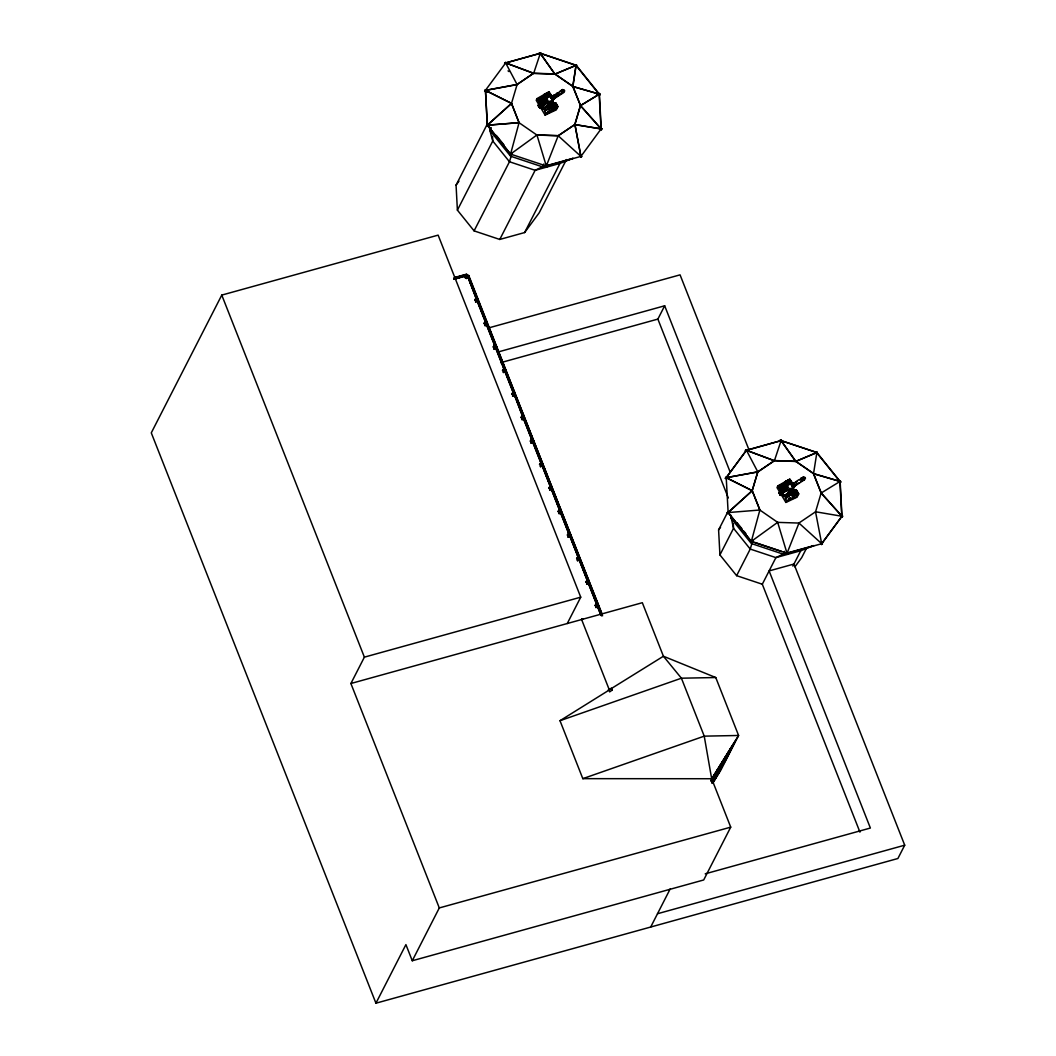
<?xml version="1.0" encoding="UTF-8"?>
<svg xmlns="http://www.w3.org/2000/svg" width="1056" height="1056" viewBox="0 0 1056 1056"><rect width="100%" height="100%" fill="white"/><g stroke="black" fill="none" stroke-linecap="round" stroke-linejoin="round"><path stroke-width="1.5" d="M582.12 619.41C579.757 619.265 584.272 619.093 581.869 619.238M581.368 619.423L582.78 619.146L582.041 618.882M582.45 618.75L582.344 619.067M842.2 517.189L842.635 515.909L842.226 517.189M599.65 93.496L600.006 94.802L599.65 93.496L596.6 94.354M468.072 277.636L468.904 276.368L467.808 276.83M477.484 301.528L475.49 301.752A21.344 6.494 -21.5 0 1 477.114 299.772L478.012 299.482L477.272 300.221M485.998 323.268L486.539 321.116L485.641 321.407A21.344 6.494 -21.5 0 0 484.004 323.387L486.037 323.255M495.106 346.21L493.271 346.883L495.264 346.606M495.845 348.15L494.155 349.153L496.003 348.48M505.098 371.659L505.943 370.392L504.808 370.696M513.625 393.228L511.777 393.901L513.77 393.782M532.132 440.299L530.455 441.302L532.462 439.982M532.884 442.108L531.194 443.164L533.201 441.857M542.137 465.67L542.969 464.416L542.071 464.693A21.344 6.494 -21.5 0 0 540.448 466.673L540.289 466.277A21.344 6.494 -21.5 0 1 541.926 464.297L542.824 464.02L542.084 464.746M550.651 487.304L548.962 488.308L550.981 487.001M569.329 534.811L600.626 614.645M597.102 605.22L595.109 605.431A21.344 6.494 -21.5 0 1 596.732 603.464L597.63 603.174L597.102 604.996M597.841 607.094L595.835 607.306A21.344 6.494 -21.5 0 1 597.472 605.326L598.382 605.207M487.133 126.073L486.631 125.017L487.133 126.073L490.169 125.202M601.168 129.004L580.378 105.64L574.768 124.555L601.234 128.911L599.386 94.156L572.748 86.473L576.061 65.195L540.368 53.302L505.666 62.938L540.276 53.302L575.969 65.419L599.174 94.261L601.022 129.017L580.892 156.446L574.926 124.542L580.919 156.407L558.188 135.762L536.91 135.049L519.064 122.707L511.54 103.356L485.456 90.367L487.278 125.162L510.51 154.07L546.269 166.016L580.813 156.42M601.234 128.911L580.549 105.626L572.933 86.328L576.101 65.221L554.915 74.131L533.636 73.432L505.705 62.911L533.636 73.22L554.954 73.92L572.748 86.473L599.359 94.116L576.061 65.05M726.224 477.642L746.5 450.199L781.044 440.616L795.683 461.446L816.869 452.536L840.114 481.391L813.516 473.788L816.869 452.536L795.683 461.446L774.404 460.746L746.434 450.239L726.224 477.642L728.138 512.569L751.278 541.385L787.037 553.331L777.678 522.364L759.832 510.022L752.202 490.71L757.759 471.808L726.224 477.682L752.255 490.763L759.898 509.929L751.331 541.398L728.046 512.477L752.176 490.67L757.865 471.847L774.457 460.64L757.825 471.94L726.224 477.682L752.308 490.67L728.138 512.569L759.845 510.022M554.255 95.647L554.968 94.697M555.06 97.614L554.598 96.888M555.971 97.033L558.07 95.674M555.667 96.69L553.991 97.64L555.746 97.02M558.664 94.75L558.967 94.802M562.993 90.301L562.333 89.8L562.795 90.724M562.465 89.76L563.191 91.027M563.244 90.143L562.729 89.536L563.323 91.212M563.521 90.895L564.102 91.648L563.244 91.648M563.389 90.882L564.076 91.621M796.211 482.077L796.778 481.628M801.808 478.236L801.504 478.856L802.243 478.368M803.207 477.998L803.55 477.365M803.101 477.167C806.626 480.757 802.666 476.335 804.025 477.457M803.246 477.074L803.312 478.196M803.708 477.932L803.431 477.299L804.091 478.21M804.052 479.054L804.527 479.86M804.223 479.384L803.444 478.394M804.289 478.936C804.104 477.853 806.19 478.579 804.883 477.391M803.51 477.563L804.316 478.883L803.761 477.893M804.54 478.87L803.88 477.721M803.695 478.236L805.068 478.79L805.174 477.734M514.721 394.667L515.196 393.901L513.876 394.39L477.272 301.422L478.17 299.878L477.352 300.102A21.344 6.494 -21.5 0 0 475.636 302.148M495.132 346.038L495.792 344.626M495.264 346.434L495.95 345.022L495.053 345.299A21.344 6.494 -21.5 0 0 493.416 347.279M496.003 348.308L496.69 346.883L495.581 347.345M513.784 393.452L514.47 392.027L513.572 392.304A21.344 6.494 -21.5 0 0 511.936 394.284M522.905 416.552L523.565 415.14L522.667 415.417A21.344 6.494 -21.5 0 0 521.044 417.397C523.618 418.018 523.816 415.404 521.044 417.397M531.194 443.164A21.344 6.494 -21.5 0 1 532.818 441.184C534.838 439.811 532.105 443.282 533.056 441.461M542.124 464.996L542.282 466.158L540.448 466.673M560.063 510.536L560.604 509.15L559.706 509.441A21.344 6.494 -21.5 0 0 558.07 511.421L560.102 511.289M570.24 535.88L568.22 537.187L570.082 535.484M588.02 581.011L586.001 582.331L587.862 580.615M588.43 582.965L586.74 584.192L588.601 582.49M597.841 606.857L597.854 605.999M510.563 154.097L519.064 122.707L511.434 103.396L485.43 90.407L517.044 84.625L533.676 73.22L517.031 84.44L485.456 90.367L487.357 125.255L510.563 154.097L536.963 134.957L558.241 135.656L546.308 166.003L536.963 135.062M781.097 440.616L746.5 450.41L774.404 460.746L781.097 440.616L816.829 452.509C818.664 452.72 815.364 450.78 816.75 452.734L839.942 481.576L841.79 516.331L821.66 543.748L841.949 516.318L840.154 481.47L813.688 473.603L795.802 461.248L781.097 440.616L816.908 452.549M787.776 489.72L786.06 486.948L787.868 489.852L782.192 493.363L783.895 495.224L780.265 495.106L778.8 492.664L786.403 488.242M543.074 97.654L541.2 98.432L542.533 97.667M548.684 108.319C545.384 109.943 551.998 106.748 548.513 108.306M783.037 485.153C780.001 486.829 786.166 483.476 783.182 485.219M505.27 370.946L505.256 372.148L503.263 372.266A21.344 6.494 -21.5 0 1 504.887 370.286L505.784 369.996L504.834 370.854M530.297 440.906A21.344 6.494 -21.5 0 1 531.934 438.926C533.98 437.62 531.01 441.025 532.488 439.811M548.341 104.914L551.14 102.524M484.73 91.001L485.034 89.945L484.612 91.172L488.783 92.321M519.13 122.615L487.304 125.242L511.487 103.448L517.097 84.533L505.666 62.938L485.456 90.328M599.359 94.116L580.51 105.587L574.939 124.489L558.188 135.762L574.873 124.555L601.194 128.951M841.962 516.265L821.159 492.941L815.549 511.87L821.687 543.721L787.024 553.304L799.009 522.971L815.588 511.777L841.962 516.265L821.106 493.046L813.569 473.682L795.736 461.353L774.404 460.522M533.636 73.432L540.329 53.302L554.915 74.131L572.92 86.288M514.681 394.852L523.327 417.859M551.72 488.862L551.549 489.667L549.556 489.786A21.344 6.494 -21.5 0 1 551.179 487.806L552.077 487.529L551.562 488.479M540.276 53.513L554.915 74.131L576.761 65.129L575.876 64.904M789.756 497.917C790.046 500.861 787.076 498.01 789.505 498.67M569.369 533.438L569.857 532.66L568.96 532.95A21.344 6.494 -21.5 0 0 567.323 534.93L569.356 534.798M569.527 533.821L569.963 533.029M587.888 580.444L588.377 579.665L587.479 579.955A21.344 6.494 -21.5 0 0 585.842 581.935M587.69 581.09L588.522 580.061L587.638 580.351A21.344 6.494 -21.5 0 0 586.001 582.331M567.257 623.528L580.734 597.181L438.134 235.132L221.773 295.099L151.285 432.854L375.936 1003.2L897.904 858.502L904.715 845.196L793.967 564.036L769.111 570.926L870.382 828.036L705.21 873.827M566.438 159.548L539.167 212.837L524.621 232.558L499.765 239.448L474.091 230.881L457.393 210.131L456.06 185.13L487.014 124.634M491.33 127.736L489.905 130.508L492.769 141.002L509.467 161.753L535.141 170.306L559.997 163.416L573.157 158.281L542.375 166.808L535.141 170.306L499.765 239.448M511.487 103.448L487.278 125.162L519.077 122.707M457.393 210.131L492.769 141.002L492.518 136.316M550.519 96.65L551.232 95.278L549.08 91.687L537.068 98.591L536.21 100.254L539.18 105.217M536.963 99.488L537.332 98.762M538.072 98.894L537.253 99.277L538.877 98.168M537.068 98.591L538.375 100.782L543.154 95.753A3.102 0.766 -30.9 0 1 545.873 93.958A3.102 0.766 -30.9 0 1 547.892 93.522L550.387 93.878L544.962 96.439M512.002 153.424L509.467 161.753L474.091 230.881M539.972 105.138L539.339 101.917L543.985 97.152A3.102 0.766 -30.9 0 1 546.704 95.357A3.102 0.766 -30.9 0 1 548.724 94.921L551.232 95.278L550.031 93.852M541.952 99.092L542.098 97.799L541.952 99.092L538.375 100.782M547.958 93.892L549.08 91.687M542.296 108.412L543.946 109.626L548.592 104.861A3.102 0.766 -30.9 0 1 551.311 103.066A3.102 0.766 -30.9 0 1 553.331 102.63L555.839 102.986L557.977 106.564L556.288 109.864L545.107 115.13L540.659 107.699L541.042 106.946L542.124 108.742L548.17 105.64M544.645 111.276L549.424 106.26A3.102 0.766 -30.9 0 1 552.143 104.452A3.102 0.766 -30.9 0 1 554.162 104.029L556.67 104.386L544.645 111.276L545.965 113.467L545.107 115.13M548.618 112.992L549.503 112.57M550.889 107.62L551.707 110.761L545.965 113.467M551.707 110.761L552.539 109.124L557.977 106.564M553.054 108.887L551.813 111.302L555.878 109.388L557.119 106.973M554.426 107.857L552.684 108.623L551.786 107.118L556.525 104.887L557.093 106.603M572.748 86.473L580.549 105.626M543.8 164.023L542.375 166.808L510.576 156.209L489.905 130.508L489.733 127.261M524.621 232.558L559.997 163.416M375.936 1003.2L405.913 944.618L412.276 960.749L439.296 907.936L350.896 683.509L364.386 657.149L580.734 597.181M500.636 362.683L657.875 319.097L664.673 305.791L730.316 472.441M608.269 689.885L611.252 688.34L612.018 690.281L609.748 691.693L608.89 689.528M610.592 689.027L663.419 656.238L715.757 677.53L738.593 735.478L720.892 770.062L713.064 782.628M611.252 688.34L612.018 690.281M859.954 832.154L762.3 584.232L736.626 575.665L719.928 554.915L718.595 529.914L727.914 511.711M757.825 471.94L746.434 450.239M719.928 554.915L733.537 528.317L733.3 523.631M793.28 483.371L790.957 483.78L792 482.592L789.862 479.002L777.836 485.905L776.992 487.568L779.948 492.532M777.836 485.905L779.143 488.096L783.922 483.067A3.102 0.766 -30.9 0 1 786.641 481.272A3.102 0.766 -30.9 0 1 788.66 480.836L791.168 481.193M752.77 540.738L750.235 549.067L736.626 575.665M780.74 492.452L780.12 489.232L784.766 484.466A3.102 0.766 -30.9 0 1 787.472 482.658A3.102 0.766 -30.9 0 1 789.492 482.236L792 482.592L790.812 481.166M782.72 486.407L782.76 485.166L782.72 486.407L779.143 488.096M789.36 482.552A2.944 0.726 -30.9 0 0 785.783 483.767L783.077 485.707M788.951 481.853L790.574 481.087L789.716 479.503L786.456 481.048M788.938 492.954L782.892 496.056L788.766 493.284M790.574 481.087L788.238 482.13M781.44 495.013L785.875 502.445L786.733 500.782L792.475 498.076L792 494.248L797.438 491.687L795.168 491.489L794.099 489.944A3.102 0.766 -30.9 0 0 792.092 490.38A3.102 0.766 -30.9 0 0 789.373 492.175L784.727 496.94L783.064 495.726M786.733 500.782L785.426 498.59L790.205 493.574A3.102 0.766 -30.9 0 1 792.924 491.766A3.102 0.766 -30.9 0 1 794.944 491.33L795.168 491.489M785.426 498.59L789.36 496.214M777.731 522.271L751.318 541.398M794.812 490.182L793.558 488.717M792.475 498.076L793.32 496.439L798.745 493.878L796.607 490.301L794.336 490.103M795.907 491.674L796.607 490.301L797.082 491.66M793.822 496.201L792.581 498.617L796.646 496.703L797.887 494.274M793.716 495.871L792.554 494.432C797.597 489.799 800.501 494.063 794.64 495.383M798.164 493.772L793.452 495.937M798.745 493.878L797.056 497.178L785.875 502.445M762.3 584.232L775.909 557.621L783.143 554.123L813.925 545.582L800.765 550.73L775.909 557.621L750.235 549.067L733.537 528.317L730.501 514.562M784.568 551.338L783.143 554.123L751.344 543.523L730.673 517.823M792.884 566.135L800.765 550.73M806.718 547.826L801.702 557.621L794.917 566.821M711.546 779.777L735.319 741.074L726.515 758.261L711.942 781.691M650.694 927.036L670.177 888.954M350.896 683.509L642.325 602.712L663.419 656.238L681.41 678.203L704.233 736.151L711.665 778.734L730.726 827.152L703.705 879.965L412.276 960.749M789.664 491.462L792.449 489.918L792.818 490.499A2.944 0.726 -30.9 0 0 792.739 489.35A2.944 0.726 -30.9 0 0 789.122 491.357C785.453 493.02 792.554 485.496 792.488 488.902M553.225 100.043L553.265 99.185L553.225 100.043L553.476 99.317L552.486 99.766M553.08 99.964L553.304 99.211M793.808 487.238L794.072 486.526L793.188 487.04M793.373 487.344L794.231 486.605M513.929 392.317L514.312 391.631L513.48 391.855A21.344 6.494 -21.5 0 0 511.777 393.901M550.955 486.341L551.338 485.654L550.519 485.879A21.344 6.494 -21.5 0 0 548.816 487.912M465.208 275.788C465.934 274.507 465.604 274.692 466.316 275.431A21.344 6.64 74.5 0 1 465.683 277.913L464.97 276.131M813.516 473.788L821.278 492.98M731.465 747.08L712.1 778.681M710.86 780.701L730.501 748.955M711.599 779.83L734.303 742.79M711.269 780.727L733.339 744.678M711.163 781.229L732.376 746.552M711.797 780.846L730.448 750.314M711.916 780.952L729.485 752.202M712.43 780.476L728.534 754.076M712.219 781.466L727.571 755.964M711.916 782.39L722.159 765.824M712.43 781.902L724.258 762.419M712.325 782.404L723.294 764.306M712.219 782.905L722.33 766.181M712.114 783.407L721.367 768.068M712.747 783.037L719.453 771.83M712.694 780.82L725.551 760.135L712.681 782.932M496.36 346.817L495.634 346.777A21.344 6.494 -21.5 0 0 493.997 348.757M514.985 393.677L514.338 394.403M524.238 417.186L523.842 417.952M533.504 440.695L532.858 441.408M589.05 581.724L588.575 582.912M598.303 605.22L597.67 605.946M548.394 104.716L552.209 102.604M456.06 185.13L458.977 181.183M718.595 529.914L720.535 527.287M540.223 103.132L538.256 105.481L540.685 103.91M780.991 490.446L779.024 492.782L781.453 491.225M779.724 493.522L781.387 490.684M840.114 481.391L821.106 493.046M794.574 485.351L794.996 486.064C793.782 490.076 788.555 483.08 793.148 483.265M544.632 97.838L545.332 97.205M544.751 98.036L546.44 96.782M551.707 101.587C552.143 98.828 544.606 104.174 548.236 104.478A2.944 0.726 -30.9 0 1 551.734 102.34A2.944 0.726 -30.9 0 1 552.552 103M551.984 99.475L552.341 100.069L553.951 98.591L551.76 99.343L550.004 96.043L551.866 98.221M793.122 487.384L794.693 485.8M782.404 485.866L784.238 484.295L783.592 483.199M515.064 393.664L514.153 393.782A21.344 6.494 -21.5 0 0 512.516 395.762L512.675 396.158A21.344 6.494 -21.5 0 1 514.298 394.178L514.589 394.442M577.474 560.696A21.344 6.494 -21.5 0 1 579.11 558.716L580.008 558.426L577.474 560.696L579.322 560.182L578.873 558.73M595.993 607.702A21.344 6.494 -21.5 0 1 597.63 605.722L598.528 605.431L595.835 607.306M786.113 484.519L785.162 485.615L786.298 485.813M545.86 166.492L547.074 166.61L545.86 166.492L545.688 163.416M540.355 104.504L538.309 105.811L545.094 100.69M551.522 97.746L550.928 97.284L552.526 95.938M552.367 99.686L554.083 98.512M540.236 102.854L539.444 102.208L539.735 103.224C548.249 94.631 548.737 105.244 542.137 106.352L543.127 107.91L541.411 106.049L547.061 102.445L545.292 99.647M539.735 103.224L545.477 99.818M544.909 100.333L539.84 103.29M543.008 107.369L540.118 108.161L538.032 105.349L545.635 100.927M551.272 96.941L552.156 96.98L551.047 97.363M552.856 95.766L556.129 94.169L555.403 94.697M559.284 92.136L556.618 93.337M559.68 91.516L561.713 90.064L563.033 92.176M550.981 97.31L551.866 96.809M545.78 100.822L545.173 102.194L546.229 101.574L545.596 100.584M553.529 95.489L555.034 94.789M556.961 93.548L558.373 92.717M562.003 90.446L560.498 91.41M561.475 91.054L560.696 91.384M564.115 90.077C564.062 91.357 564.208 90.526 564.472 90.565M564.234 90.724L563.864 90.248M540.065 104.029C538.6 107.448 548.275 102.115 545.992 102.247M556.499 96.532L558.901 94.987M556.195 96.03L559.271 94.327M560.776 93.35L560.05 93.878L561.158 93.535M561.554 92.915L562.901 92.044M560.393 93.746L561 93.628M553.951 97.482L554.994 97.495M563.416 92.308L562.346 92.123M539.497 107.791L541.913 106.22M542.137 106.352L539.708 107.923L542.599 107.131M554.083 98.71L563.759 92.558M552.565 99.805L553.555 99.356M780.503 490.538L786.258 487.133L780.767 490.816L780.212 489.522L781.004 490.169M780.991 491.264C783.064 490.697 786.364 486.974 785.915 488.083M793.703 483.186L794.653 483.094M795.194 482.209L797.98 480.269M799.894 479.543L798.943 479.794L800.052 479.45M800.87 479.081L803.048 477.682M797.003 481.76L796.303 482.024M785.558 488.783L786.575 489.324C788.885 490.723 781.994 490.538 781.889 492.756M781.453 492.98L780.371 491.066L782.298 493.786L781.453 492.98L786.812 489.588M803.128 479.49L802.547 477.484M782.298 493.429L787.142 490.09M796.29 484.057L795.577 484.572L796.673 484.229M802.322 480.229C806.533 477.787 799.128 477.484 800.989 478.632M796.528 484.334L795.696 484.44M800.95 481.048L801.768 480.942M798.838 482.988L798.019 483.358M800.818 481.193L801.834 481.048M780.265 495.106L782.694 493.535M783.38 494.446L782.918 493.667L780.49 495.224L783.776 494.683M794.864 486.024L804.421 479.794M793.386 487.146L794.033 486.499L793.993 487.357M560.881 511.975L561.343 511.025L560.446 511.315A21.344 6.494 -21.5 0 0 558.809 513.295C559.931 515.077 562.439 510.682 560.67 511.645A21.344 6.494 -21.5 0 0 558.967 513.678M579.15 558.928L579.85 558.03L578.952 558.32A21.344 6.494 -21.5 0 0 577.328 560.3M582.82 778.655L704.233 736.151L738.593 735.478L711.665 778.734L582.82 778.655L559.997 720.707L609.338 689.951M550.546 97.06L552.235 95.713L550.189 96.466L553.106 100.835L552.869 99.977M580.338 105.732L599.386 94.156M792.752 486.776L794.587 485.668M545.807 96.888L548.249 95.99M786.588 484.189L787.604 483.622M454.582 277.979L466.62 274.415M466.726 274.613L454.08 277.9M496.003 346.579L467.782 276.223L468.758 275.986L468.059 276.883M476.837 300.379L467.782 276.672L477.061 300.34M476.744 299.429L474.751 299.878L476.771 299.746M486.301 323.677L477.352 301.079M504.359 369.112L505.045 368.122L504.148 368.412A21.344 6.494 -21.5 0 0 502.524 370.392C503.686 372.266 506.246 367.62 504.306 368.808A21.344 6.494 -21.5 0 0 502.682 370.788M523.037 416.513L523.723 415.536L522.905 415.747A21.344 6.494 -21.5 0 0 521.189 417.793M533.108 441.461L532.594 441.368M541.385 463.043L542.084 462.145L541.187 462.436A21.344 6.494 -21.5 0 0 539.55 464.416L541.556 464.125L560.155 511.843M541.345 464.086L542.243 462.541L541.411 462.766A21.344 6.494 -21.5 0 0 539.708 464.798M549.701 490.182A21.344 6.494 -21.5 0 1 551.338 488.202L551.113 488.374M570.108 535.3C568.537 535.286 572.286 534.389 569.91 535.96M597.907 605.986L597.392 605.906M601.907 614.737L468.257 275.365L602.356 614.645M578.424 557.146L579.11 556.169M544.513 99.409L549.45 96.69M785.281 486.724L790.218 483.991M454.278 278.546L466.277 275.26M465.274 278.018A21.344 6.64 74.5 0 0 465.907 275.55L465.841 275.563M787.723 483.833L785.281 485.813L786.179 485.615M543.127 96.637A2.706 0.673 -30.9 0 1 544.249 94.882A2.706 0.673 -30.9 0 1 547.417 93.707A2.706 0.673 -30.9 0 1 545.186 95.858L544.196 94.433L548.948 92.202L549.358 93.984M547.272 93.034L548.17 94.552L549.846 93.707L550.81 95.238M539.339 101.917L544.936 99.29M542.124 108.742L547.998 105.983M548.143 107.659L553.727 105.019M552.684 108.623L557.423 106.392L556.538 106.814L555.746 105.31M546.229 113.639L550.532 111.606L545.86 114.365L548.552 112.622M789.716 479.503L784.978 481.747L786.416 481.114M778.1 486.077L780.978 484.717M778.312 486.103L780.463 485.1M778.906 486.169L779.83 485.786L779.13 485.72M780.12 489.232L785.704 486.592M790.31 494.314L794.508 492.334M550.189 96.466L552.499 95.872M791.34 483.991L793.28 483.173M546.955 96.518L548.381 96.188M549.727 104.518L548.302 104.848L549.846 104.716M468.23 276.065L467.927 276.21A21.344 6.494 -21.5 0 0 466.224 278.243L468.217 278.124L467.584 276.87M559.997 720.707L681.41 678.203L715.757 677.53M781.15 485.8L780.265 485.404L780.846 484.73M551.536 108.715L548.579 108.9M454.45 277.543L466.673 274.138M454.106 278.375L466.25 274.956M454.225 278.837L467.452 275.167L601.418 615.529M453.869 279.088L466.013 275.722M453.895 279.325L466.039 275.959M484.004 323.387L486.684 321.512L485.786 321.79A21.344 6.494 -21.5 0 0 484.163 323.77M484.902 325.644A21.344 6.494 -21.5 0 1 486.526 323.664C489.43 323.136 482.447 327.796 486.592 324.746M488.321 328.007L680.064 274.85L749.179 450.331M497.917 352.031L664.673 305.791M502.524 370.392L504.359 369.877M512.675 396.158L514.312 395.525M521.928 419.668A21.344 6.494 -21.5 0 1 523.565 417.688C526.627 416.856 519.38 421.951 523.618 418.664L560.38 511.883M539.55 464.416L541.398 463.901M558.07 511.421L560.749 509.546L559.852 509.837A21.344 6.494 -21.5 0 0 558.228 511.817M558.809 513.295L560.644 512.688L601.3 615.74M576.748 558.822A21.344 6.494 -21.5 0 1 578.371 556.842C581.275 556.34 574.279 561 578.424 557.911M595.109 605.431L597.788 603.57L596.891 603.847A21.344 6.494 -21.5 0 0 595.254 605.827M609.761 689.093L610.526 688.882M439.296 907.936L730.726 827.152M657.505 913.73L904.715 845.196M548.922 94.195L548.051 92.611L548.909 92.268M548.011 92.69L546.084 93.601M544.196 94.433L545.939 93.667M556.486 104.953L556.948 106.669M554.717 107.725L553.859 106.141L555.892 105.244M551.786 107.118C554.281 104.452 553.502 108.874 555.614 107.303M797.122 494.261L796.105 492.756L797.254 492.268M795.194 495.172L794.336 493.588L795.485 493.112M794.297 493.667L792.554 494.432M486.499 323.03L487.278 322.991L486.816 323.928M486.526 323.202L486.446 323.215A21.344 6.494 -21.5 0 0 484.744 325.248M495.554 347.358L495.792 347.226A21.344 6.494 -21.5 0 0 494.155 349.153M505.322 370.946L505.045 370.682A21.344 6.494 -21.5 0 0 503.408 372.649M550.81 487.027L551.496 486.037L550.678 486.262A21.344 6.494 -21.5 0 0 548.962 488.308M559.918 510.576L560.063 511.302M468.692 275.299L602.567 615.833M524.317 417.173L523.406 417.292A21.344 6.494 -21.5 0 0 521.77 419.272M533.584 440.682L532.66 440.801A21.344 6.494 -21.5 0 0 531.036 442.781M589.129 581.711L588.284 581.764A21.344 6.494 -21.5 0 0 586.582 583.81M495.739 344.599L494.894 344.903A21.344 6.494 -21.5 0 0 493.271 346.883M579.058 556.142L578.213 556.446A21.344 6.494 -21.5 0 0 576.589 558.426M821.74 543.721L798.956 523.063L777.731 522.377M791.908 484.163L792.713 484.163M540.236 98.538L539.497 98.089L540.223 97.442M548.051 92.611L548.658 94.261L549.503 93.918L548.645 92.334M546.269 93.456L547.589 94.829M544.909 94.156L545.503 95.806M556.037 105.164L556.499 106.88L555.654 107.224L554.743 105.719L556.05 107.092M555.337 105.442L556.354 106.96L555.047 105.587M553.08 106.564L553.687 108.214L552.631 106.775M552.38 106.841L552.974 108.491M552.196 106.986L553.093 108.491M554.756 107.646L553.859 106.141L554.875 107.659M789.532 479.648L791.578 482.552M790.284 481.232L788.528 480.071L789.386 481.655M788.344 480.216L788.647 481.998L787.75 480.493M790.429 481.166L789.122 479.794M789.545 481.576L789.928 482.407M797.108 492.347L797.57 494.063M795.92 492.901L796.422 494.538M794.152 493.733L795.049 495.251M792.964 494.3L793.861 495.805L794.904 495.317L793.848 493.878L794.35 495.515M797.716 493.984L795.524 493.033L796.382 494.617M796.118 494.683L795.221 493.178L796.673 494.472M795.934 494.828L794.442 493.601M794.165 495.66L793.148 494.155L794.31 495.594M562.267 90.235L563.152 91.832M801.398 478.579L801.504 478.856M789.4 492.4L790.416 490.604L793.056 490.037M754.604 542.401L781.81 551.47M546.163 101.561L545.173 102.194M786.944 488.875L785.954 489.509M569.963 533.029L569.118 533.333A21.344 6.494 -21.5 0 0 567.481 535.313M561.713 90.064L562.782 91.978M557.779 93.1L558.03 92.849M555.218 97.508L554.189 96.545M553.04 96.624L552.05 96.043L554.308 98.749M552.341 100.069L554.228 98.749L553.806 98.036M538.032 105.349L540.118 108.161M793.808 483.938L792.818 483.358L794.996 486.064M782.219 493.258L782.918 493.667M508.042 70.897L509.045 71.584M549.701 110.576L549.938 111.355L548.988 111.408M548.645 111.236L547.694 111.844L548.737 111.355M790.482 497.891L790.614 498.788L789.664 498.59M562.795 89.549L564.458 91.172M563.746 90.526L564.01 91.45M557.621 93.364L557.885 93.377M805.477 478.328L804.936 477.497L805.226 478.104M803.801 477.088L805.16 478.474M804.078 478.051L804.448 478.236M563.812 91.41L564.709 90.948M549.212 93.773L550.4 95.198M548.79 93.746L549.978 95.172M548.381 93.707L549.569 95.132M548.473 94.274L549.16 95.093M789.98 481.087L791.168 482.513M789.558 481.048L790.759 482.473M789.149 481.021L790.337 482.447M563.244 92.189L562.465 90.829M496.294 135.379L504.148 145.147M737.062 522.68L741.972 528.792M743.939 531.234L745.906 533.676M563.35 90.724L563.917 91.516M791.815 484.361C788.726 480.889 794.35 490.354 793.637 487.291M563.402 91.661L562.861 90.578M803.92 479.134L803.233 478.144M540.751 105.772L541.53 106.471L540.223 104.438M548.473 101.508L546.784 98.683M789.241 488.822L787.552 485.998M779.988 493.667L780.886 495.462M796.409 492.611L797.425 494.129M788.238 480.203L789.716 482.381M788.04 480.348L789.096 481.787M796.092 494.749L795.036 493.324L795.788 494.894M794.627 493.456L795.643 494.96M793.742 493.878L794.6 495.449M792 494.248L793.32 496.439M786.364 487.898L787.037 489.034M783.248 483.648L784.08 485.047M788.687 492.756L789.518 494.155M782.496 484.004L783.328 485.404M787.934 493.112L788.766 494.498M550.559 96.677L551.245 97.469M548.764 94.261L547.457 92.902L548.328 94.472M547.576 92.902L548.948 95.08M552.79 101.416L554.387 104.174M554.123 108.002L552.974 106.564M779.869 486.697L780.701 488.096M785.308 495.805L786.139 497.191M544.46 94.367L545.358 95.872M552.037 107.052L552.948 108.557M551.232 106.946L552.539 109.124M542.81 95.885L543.47 96.98M542.48 96.334L543.312 97.733M547.919 105.442L548.75 106.841M541.728 96.69L542.56 98.089M547.166 105.798L547.998 107.197M539.088 99.383L539.92 100.782M544.54 108.491L545.371 109.89M657.875 319.097L728.323 497.97M496.571 347.965L601.894 615.41M467.98 276.025L495.779 346.698M496.069 347.437L601.63 615.318M486.592 324.575L514.1 394.363M514.378 395.089L523.129 417.899M523.406 418.559L541.187 463.69M560.446 512.569L568.973 534.283M464.97 276.104L465.683 277.913M581.618 619.555L609.206 689.594M608.705 689.04L609.748 691.693M221.773 295.099L364.386 657.149M796.198 490.261L796.673 491.621M795.775 490.222L796.25 491.581M795.366 490.182L795.841 491.555M794.944 490.156L795.419 491.515M794.534 490.116L794.798 490.895M556.314 104.346L555.839 102.986L555.126 104.359L554.585 102.881M555.416 102.947L555.892 104.306M555.007 102.907L555.482 104.28M554.176 102.841L554.651 104.201M553.766 102.802L554.03 103.58M532.277 439.93L532.976 439.032L532.079 439.322A21.344 6.494 -21.5 0 0 530.455 441.302M548.42 105.204A2.944 0.726 -30.9 0 1 548.209 104.188A2.944 0.726 -30.9 0 1 551.615 102.142A2.944 0.726 -30.9 0 1 552.433 102.802M549.582 104.768A2.944 0.726 -30.9 0 1 548.962 105.032M548.552 105.402A2.944 0.726 -30.9 0 1 548.328 104.386M548.46 106.009A2.944 0.726 -30.9 0 1 550.255 103.752A2.944 0.726 -30.9 0 1 553.12 103.211M552.486 103.937A2.944 0.726 -30.9 0 1 551.958 104.359M550.691 105.178A2.944 0.726 -30.9 0 1 549.41 105.785M544.302 99.04A2.944 0.726 -30.9 0 1 546.427 96.598A2.944 0.726 -30.9 0 1 548.724 96.584M544.17 98.842A2.944 0.726 -30.9 0 1 546.308 96.386A2.944 0.726 -30.9 0 1 548.592 96.386M544.262 98.234A2.944 0.726 -30.9 0 1 545.318 96.241A2.944 0.726 -30.9 0 1 548.513 95.502M542.652 96.69A2.944 0.726 -30.9 0 1 545.12 94.472A2.944 0.726 -30.9 0 1 547.747 93.839A2.944 0.726 -30.9 0 1 545.279 96.056M789.202 492.505A2.944 0.726 -30.9 0 1 789.122 491.357M791.683 491.357A2.944 0.726 -30.9 0 1 791.023 491.74M789.32 492.716A2.944 0.726 -30.9 0 1 789.241 491.568A2.944 0.726 -30.9 0 1 792.858 489.562A2.944 0.726 -30.9 0 1 792.924 490.71M789.228 493.31A2.944 0.726 -30.9 0 1 791.023 491.066A2.944 0.726 -30.9 0 1 793.888 490.525M792.739 491.674A2.944 0.726 -30.9 0 1 790.178 493.099M785.07 486.354A2.944 0.726 -30.9 0 1 787.195 483.912A2.944 0.726 -30.9 0 1 789.492 483.899M786.02 486.13A2.944 0.726 -30.9 0 1 785.479 486.301M785.902 485.932A2.944 0.726 -30.9 0 1 784.898 485.338A2.944 0.726 -30.9 0 1 788.357 483.107A2.944 0.726 -30.9 0 1 789.373 483.701M785.044 485.549A2.944 0.726 -30.9 0 1 785.783 483.767M786.047 483.371A2.944 0.726 -30.9 0 1 783.446 483.846A2.944 0.726 -30.9 0 1 786.773 481.338A2.944 0.726 -30.9 0 1 788.225 481.734M785.968 483.173A2.706 0.673 -30.9 0 1 783.552 483.806A2.706 0.673 -30.9 0 1 785.413 481.945A2.706 0.673 -30.9 0 1 788.146 480.982M474.751 299.878A21.344 6.494 -21.5 0 1 476.375 297.898C477.22 297.911 477.457 298.901 476.533 298.294A21.344 6.494 -21.5 0 0 474.896 300.274M466.382 278.639A21.344 6.494 -21.5 0 1 468.019 276.659M586.74 584.192A21.344 6.494 -21.5 0 1 588.364 582.212M568.062 536.791A21.344 6.494 -21.5 0 1 569.699 534.811L570.596 534.534L569.844 535.181A21.344 6.494 -21.5 0 0 568.22 537.187M725.38 478.487L725.815 477.259L725.38 478.487M601.432 129.822L601.867 128.594L601.432 129.822M727.36 512.437L727.835 513.612L727.36 512.437M840.299 480.929L840.774 482.117L840.299 480.929M557.766 95.291L557.766 95.33M788.264 496.188L790.508 495.079L788.264 496.188M509.876 154.308L510.932 155.153L509.876 154.308M750.644 541.622L751.714 542.467L750.644 541.622M539.378 52.879L540.698 52.919L539.378 52.879M780.16 440.194L781.48 440.233L780.16 440.194M786.522 553.885L787.842 553.925L786.522 553.885M504.596 63.109L505.626 62.41L504.596 63.109M580.734 157.252L581.75 156.499L580.734 157.252M745.364 450.424L746.381 449.671L745.364 450.424M821.502 544.566L822.532 543.866L821.594 544.447M786.997 500.953L786.628 501.679L791.3 498.92L786.997 500.953M541.121 105.93L539.207 107.316L541.24 106.009M780.991 491.74L779.09 493.126L780.991 491.74M781.889 493.244L779.988 494.63L781.889 493.244M544.579 101.812L543.51 103.118L544.566 101.798M785.36 489.113L784.278 490.433L785.334 489.113M546.982 93.179L547.734 94.75L546.982 93.179M554.558 105.864L555.456 107.369L554.558 105.864M550.268 107.171A2.944 0.726 -30.9 0 0 554.03 104.333A2.944 0.726 -30.9 0 0 550.123 105.785A2.944 0.726 -30.9 0 0 550.268 107.171M550.44 107.197A2.706 0.673 -30.9 0 0 553.898 104.584A2.706 0.673 -30.9 0 0 550.321 105.917A2.706 0.673 -30.9 0 0 550.44 107.197M791.036 494.485A2.944 0.726 -30.9 0 0 794.798 491.647A2.944 0.726 -30.9 0 0 790.904 493.099A2.944 0.726 -30.9 0 0 791.036 494.485M791.221 494.498A2.706 0.673 -30.9 0 0 794.68 491.898A2.706 0.673 -30.9 0 0 791.089 493.231A2.706 0.673 -30.9 0 0 791.221 494.498"/></g></svg>
